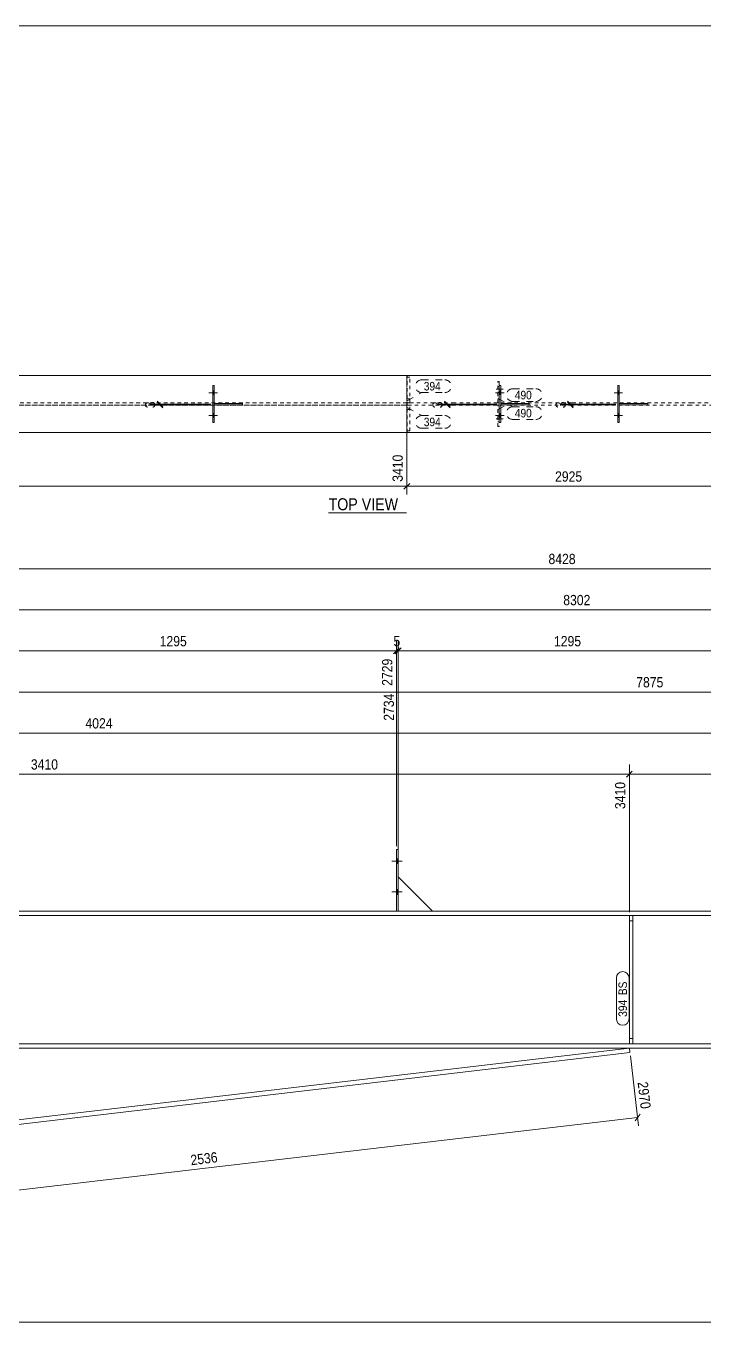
# Model space of a CAD drawing. Header units: millimetres. Extents: x 2 to 825, y 1 to 579.
# Drawn here: x 207.7 to 405.9, y 200.5 to 579 of the extents above; entities that cross this region are included whole.
import ezdxf

# ---------------------------------------------------------------- set-up
doc = ezdxf.new("R2010")
doc.units = ezdxf.units.MM
for name, pattern in [('XKITLINE00', [0]), ('XKITLINE01', [4, 1, -1, 1, -1]), ('XKITLINE02', [4, 2, -2])]:
    doc.linetypes.add(name, pattern=pattern)
for name, color, linetype, lineweight in [('Bolt', 3, 'Continuous', 0), ('Dimensions', 7, 'Continuous', 0), ('DrawingSheet', 5, 'Continuous', 0), ('OtherObjectType', 7, 'Continuous', 0), ('Part', 2, 'Continuous', 0), ('PartMark', 7, 'Continuous', 0)]:
    doc.layers.add(name, color=color, linetype=linetype, lineweight=lineweight)
doc.styles.add('ARIAL', font='ARIAL.TTF')

# ---------------------------------------------------------------- blocks, each defined once
blk = doc.blocks.new('*A9')
at = {"layer": 'Bolt'}
for points in [[(315.97, 335.79), (316.47, 335.79), (316.47, 334.39), (315.97, 334.39)], [(315.97, 335.79), (316.47, 335.79), (316.47, 334.39), (315.97, 334.39)], [(315.97, 326.79), (316.47, 326.79), (316.47, 325.39), (315.97, 325.39)], [(315.97, 326.79), (316.47, 326.79), (316.47, 325.39), (315.97, 325.39)]]:
    blk.add_hatch(color=3, dxfattribs=at).paths.add_polyline_path(points, flags=17)
at = {"layer": 'Bolt', "color": 3, "linetype": 'XKITLINE00', "lineweight": 0}
for p, q in [((317.63, 335.09), (314.63, 335.09)), ((317.63, 335.09), (314.63, 335.09)), ((316.47, 335.79), (315.97, 335.79)), ((316.47, 335.79), (315.97, 335.79)), ((316.47, 334.39), (315.97, 334.39)), ((316.47, 334.39), (315.97, 334.39)), ((317.63, 326.09), (314.63, 326.09)), ((317.63, 326.09), (314.63, 326.09)), ((316.47, 326.79), (315.97, 326.79)), ((316.47, 326.79), (315.97, 326.79)), ((316.47, 325.39), (315.97, 325.39)), ((316.47, 325.39), (315.97, 325.39))]:
    blk.add_line(p, q, dxfattribs=at)
blk = doc.blocks.new('*A21')
at = {"layer": 'Part', "color": 2, "linetype": 'XKITLINE00', "lineweight": 0}
for p, q in [((400.08, 320.49), (43.05, 320.49)), ((400.08, 319.19), (44.39, 319.19)), ((441.98, 320.49), (400.18, 320.49)), ((441.98, 319.19), (400.18, 319.19)), ((82.75, 281.79), (400.08, 281.79)), ((84.08, 280.49), (400.08, 280.49)), ((400.18, 281.79), (441.98, 281.79)), ((400.18, 280.49), (441.98, 280.49))]:
    blk.add_line(p, q, dxfattribs=at)
blk = doc.blocks.new('*A32')
at = {"layer": 'Part', "color": 2, "linetype": 'XKITLINE00', "lineweight": 0}
blk.add_line((326.47, 320.49), (316.47, 330.49), dxfattribs=at)
at = {"layer": 'Part', "color": 7, "linetype": 'XKITLINE01', "lineweight": 0}
for p, q in [((316.47, 330.49), (316.47, 320.49)), ((316.47, 320.49), (326.47, 320.49))]:
    blk.add_line(p, q, dxfattribs=at)
blk = doc.blocks.new('*A33')
at = {"layer": 'Part', "color": 2, "linetype": 'XKITLINE00', "lineweight": 0}
for p, q in [((315.97, 320.49), (315.97, 338.49)), ((315.97, 338.49), (316.47, 338.49)), ((316.47, 338.49), (316.47, 320.49))]:
    blk.add_line(p, q, dxfattribs=at)
at = {"layer": 'Part', "color": 7, "linetype": 'XKITLINE01', "lineweight": 0}
blk.add_line((316.47, 320.49), (315.97, 320.49), dxfattribs=at)
blk = doc.blocks.new('*A48')
at = {"layer": 'Part', "color": 2, "linetype": 'XKITLINE00', "lineweight": 0}
for p, q in [((85.57, 280.49), (85.14, 279.46)), ((384.08, 280.49), (116.31, 249.08)), ((384.08, 280.49), (384.24, 279.2)), ((384.24, 279.2), (117.5, 247.91))]:
    blk.add_line(p, q, dxfattribs=at)
at = {"layer": 'Part', "color": 7, "linetype": 'XKITLINE01', "lineweight": 0}
for p, q in [((85.16, 279.48), (85.57, 280.49)), ((384.08, 280.49), (85.57, 280.49)), ((85.14, 279.46), (85.16, 279.48)), ((117.5, 247.91), (85.14, 279.46)), ((116.31, 249.08), (85.16, 279.48))]:
    blk.add_line(p, q, dxfattribs=at)
blk = doc.blocks.new('*A54')
at = {"layer": 'Part', "color": 7, "linetype": 'XKITLINE01', "lineweight": 0}
for p, q in [((384.08, 319.19), (384.08, 281.79)), ((384.08, 319.19), (385.08, 319.19)), ((385.08, 319.19), (385.08, 281.79)), ((384.08, 317.69), (385.08, 317.69)), ((385.08, 283.29), (384.08, 283.29)), ((385.08, 281.79), (384.08, 281.79))]:
    blk.add_line(p, q, dxfattribs=at)
blk = doc.blocks.new('*A55')
at = {"layer": 'Part', "color": 2, "linetype": 'XKITLINE00', "lineweight": 0}
for p, q in [((384.08, 281.79), (384.08, 319.19)), ((385.08, 319.19), (385.08, 281.79))]:
    blk.add_line(p, q, dxfattribs=at)
at = {"layer": 'Part', "color": 7, "linetype": 'XKITLINE01', "lineweight": 0}
for p, q in [((384.08, 319.19), (385.08, 319.19)), ((384.08, 317.69), (385.08, 317.69)), ((384.08, 283.29), (385.08, 283.29)), ((384.08, 281.79), (385.08, 281.79))]:
    blk.add_line(p, q, dxfattribs=at)
blk = doc.blocks.new('*A62')
at = {"layer": 'Bolt'}
for points in [[(262.26, 472.48), (262.68, 472.48), (262.68, 471.32), (262.26, 471.32)], [(262.26, 472.48), (262.68, 472.48), (262.68, 471.32), (262.26, 471.32)], [(262.26, 465.82), (262.68, 465.82), (262.68, 464.65), (262.26, 464.65)], [(262.26, 465.82), (262.68, 465.82), (262.68, 464.65), (262.26, 464.65)]]:
    blk.add_hatch(color=3, dxfattribs=at).paths.add_polyline_path(points, flags=17)
at = {"layer": 'Bolt', "color": 3, "linetype": 'XKITLINE00', "lineweight": 0}
for p, q in [((263.65, 471.9), (261.15, 471.9)), ((263.65, 471.9), (261.15, 471.9)), ((262.68, 472.48), (262.26, 472.48)), ((262.68, 472.48), (262.26, 472.48)), ((262.68, 471.32), (262.26, 471.32)), ((262.68, 471.32), (262.26, 471.32)), ((262.68, 465.82), (262.26, 465.82)), ((262.68, 465.82), (262.26, 465.82)), ((263.65, 465.23), (261.15, 465.23)), ((263.65, 465.23), (261.15, 465.23)), ((262.68, 464.65), (262.26, 464.65)), ((262.68, 464.65), (262.26, 464.65))]:
    blk.add_line(p, q, dxfattribs=at)
blk = doc.blocks.new('*A63')
at = {"layer": 'Bolt', "color": 3, "linetype": 'XKITLINE02', "lineweight": 0}
for p, q in [((347.17, 464.23), (344.67, 464.23)), ((346.04, 465.05), (345.63, 465.05)), ((346.04, 463.41), (345.63, 463.41))]:
    blk.add_line(p, q, dxfattribs=at)
blk = doc.blocks.new('*A64')
at = {"layer": 'Bolt', "color": 3, "linetype": 'XKITLINE02', "lineweight": 0}
for p, q in [((346.04, 473.72), (345.63, 473.72)), ((347.17, 472.9), (344.67, 472.9)), ((346.04, 472.08), (345.63, 472.08))]:
    blk.add_line(p, q, dxfattribs=at)
blk = doc.blocks.new('*A65')
at = {"layer": 'Bolt'}
for points in [[(346.04, 472.48), (346.46, 472.48), (346.46, 471.32), (346.04, 471.32)], [(346.04, 472.48), (346.46, 472.48), (346.46, 471.32), (346.04, 471.32)], [(346.04, 465.82), (346.46, 465.82), (346.46, 464.65), (346.04, 464.65)], [(346.04, 465.82), (346.46, 465.82), (346.46, 464.65), (346.04, 464.65)]]:
    blk.add_hatch(color=3, dxfattribs=at).paths.add_polyline_path(points, flags=17)
at = {"layer": 'Bolt', "color": 3, "linetype": 'XKITLINE00', "lineweight": 0}
for p, q in [((347.43, 471.9), (344.93, 471.9)), ((347.43, 471.9), (344.93, 471.9)), ((346.46, 472.48), (346.04, 472.48)), ((346.46, 472.48), (346.04, 472.48)), ((346.46, 471.32), (346.04, 471.32)), ((346.46, 471.32), (346.04, 471.32)), ((346.46, 465.82), (346.04, 465.82)), ((346.46, 465.82), (346.04, 465.82)), ((347.43, 465.23), (344.93, 465.23)), ((347.43, 465.23), (344.93, 465.23)), ((346.46, 464.65), (346.04, 464.65)), ((346.46, 464.65), (346.04, 464.65))]:
    blk.add_line(p, q, dxfattribs=at)
blk = doc.blocks.new('*A66')
at = {"layer": 'Bolt'}
for points in [[(380.71, 472.48), (381.13, 472.48), (381.13, 471.32), (380.71, 471.32)], [(380.71, 472.48), (381.13, 472.48), (381.13, 471.32), (380.71, 471.32)], [(380.71, 465.82), (381.13, 465.82), (381.13, 464.65), (380.71, 464.65)], [(380.71, 465.82), (381.13, 465.82), (381.13, 464.65), (380.71, 464.65)]]:
    blk.add_hatch(color=3, dxfattribs=at).paths.add_polyline_path(points, flags=17)
at = {"layer": 'Bolt', "color": 3, "linetype": 'XKITLINE00', "lineweight": 0}
for p, q in [((382.09, 471.9), (379.59, 471.9)), ((382.09, 471.9), (379.59, 471.9)), ((381.13, 472.48), (380.71, 472.48)), ((381.13, 472.48), (380.71, 472.48)), ((381.13, 471.32), (380.71, 471.32)), ((381.13, 471.32), (380.71, 471.32)), ((381.13, 465.82), (380.71, 465.82)), ((381.13, 465.82), (380.71, 465.82)), ((382.09, 465.23), (379.59, 465.23)), ((382.09, 465.23), (379.59, 465.23)), ((381.13, 464.65), (380.71, 464.65)), ((381.13, 464.65), (380.71, 464.65))]:
    blk.add_line(p, q, dxfattribs=at)
blk = doc.blocks.new('*A74')
at = {"layer": 'Part', "color": 2, "linetype": 'XKITLINE00', "lineweight": 0}
for p, q in [((332.36, 476.9), (34.83, 476.9)), ((367.29, 476.9), (332.46, 476.9)), ((401.96, 476.9), (367.39, 476.9)), ((578.45, 476.9), (402.06, 476.9)), ((332.36, 460.23), (34.83, 460.23)), ((367.29, 460.23), (332.46, 460.23)), ((401.96, 460.23), (367.39, 460.23)), ((578.45, 460.23), (402.06, 460.23))]:
    blk.add_line(p, q, dxfattribs=at)
at = {"layer": 'Part', "color": 7, "linetype": 'XKITLINE01', "lineweight": 0}
for p, q in [((35.94, 468.9), (332.36, 468.9)), ((332.36, 468.23), (35.94, 468.23)), ((332.46, 468.9), (367.29, 468.9)), ((367.29, 468.23), (332.46, 468.23)), ((367.39, 468.9), (401.96, 468.9)), ((401.96, 468.23), (367.39, 468.23)), ((402.06, 468.9), (578.45, 468.9)), ((578.45, 468.23), (402.06, 468.23))]:
    blk.add_line(p, q, dxfattribs=at)
blk = doc.blocks.new('*A85')
at = {"layer": 'Part', "color": 2, "linetype": 'XKITLINE00', "lineweight": 0}
for p, q in [((262.68, 468.78), (271.01, 468.78)), ((271.01, 468.36), (262.68, 468.36)), ((271.01, 468.36), (271.01, 468.78))]:
    blk.add_line(p, q, dxfattribs=at)
at = {"layer": 'Part', "color": 7, "linetype": 'XKITLINE01', "lineweight": 0}
blk.add_line((262.68, 468.36), (262.68, 468.78), dxfattribs=at)
blk.add_line((262.68, 468.36), (262.68, 468.78), dxfattribs=at)
blk = doc.blocks.new('*A86')
at = {"layer": 'Part', "color": 2, "linetype": 'XKITLINE00', "lineweight": 0}
for p, q in [((262.26, 473.98), (262.68, 473.98)), ((262.26, 473.98), (262.26, 463.15)), ((262.68, 473.98), (262.68, 463.15)), ((262.26, 463.15), (262.68, 463.15))]:
    blk.add_line(p, q, dxfattribs=at)
blk = doc.blocks.new('*A87')
at = {"layer": 'Part', "color": 7, "linetype": 'XKITLINE01', "lineweight": 0}
for p, q in [((345.63, 461.98), (345.63, 468.23)), ((345.63, 468.23), (346.04, 468.23)), ((345.63, 466.98), (346.04, 466.98)), ((346.04, 468.23), (346.04, 461.98)), ((346.04, 461.98), (345.63, 461.98))]:
    blk.add_line(p, q, dxfattribs=at)
blk = doc.blocks.new('*A88')
at = {"layer": 'Part', "color": 7, "linetype": 'XKITLINE01', "lineweight": 0}
for p, q in [((345.63, 468.9), (345.63, 475.15)), ((345.63, 475.15), (346.04, 475.15)), ((346.04, 475.15), (346.04, 468.9)), ((345.63, 470.15), (346.04, 470.15)), ((346.04, 468.9), (345.63, 468.9))]:
    blk.add_line(p, q, dxfattribs=at)
blk = doc.blocks.new('*A89')
at = {"layer": 'Part', "color": 2, "linetype": 'XKITLINE00', "lineweight": 0}
for p, q in [((346.46, 468.78), (354.79, 468.78)), ((354.79, 468.36), (346.46, 468.36)), ((354.79, 468.36), (354.79, 468.78))]:
    blk.add_line(p, q, dxfattribs=at)
at = {"layer": 'Part', "color": 7, "linetype": 'XKITLINE01', "lineweight": 0}
blk.add_line((346.46, 468.36), (346.46, 468.78), dxfattribs=at)
blk.add_line((346.46, 468.36), (346.46, 468.78), dxfattribs=at)
blk = doc.blocks.new('*A90')
at = {"layer": 'Part', "color": 2, "linetype": 'XKITLINE00', "lineweight": 0}
for p, q in [((346.04, 473.98), (346.46, 473.98)), ((346.04, 473.98), (346.04, 463.15)), ((346.46, 473.98), (346.46, 463.15)), ((346.04, 463.15), (346.46, 463.15))]:
    blk.add_line(p, q, dxfattribs=at)
blk = doc.blocks.new('*A91')
at = {"layer": 'Part', "color": 2, "linetype": 'XKITLINE00', "lineweight": 0}
for p, q in [((381.13, 468.78), (389.46, 468.78)), ((389.46, 468.36), (381.13, 468.36)), ((389.46, 468.36), (389.46, 468.78))]:
    blk.add_line(p, q, dxfattribs=at)
at = {"layer": 'Part', "color": 7, "linetype": 'XKITLINE01', "lineweight": 0}
blk.add_line((381.13, 468.36), (381.13, 468.78), dxfattribs=at)
blk.add_line((381.13, 468.36), (381.13, 468.78), dxfattribs=at)
blk = doc.blocks.new('*A92')
at = {"layer": 'Part', "color": 2, "linetype": 'XKITLINE00', "lineweight": 0}
for p, q in [((380.71, 463.15), (380.71, 473.98)), ((380.71, 473.98), (381.13, 473.98)), ((381.13, 473.98), (381.13, 463.15)), ((381.13, 463.15), (380.71, 463.15))]:
    blk.add_line(p, q, dxfattribs=at)
blk = doc.blocks.new('*A101')
at = {"layer": 'Part', "color": 7, "linetype": 'XKITLINE01', "lineweight": 0}
for p, q in [((319.15, 476.9), (95.88, 476.9)), ((95.88, 468.9), (95.88, 476.9)), ((96.88, 460.23), (96.88, 476.9)), ((319.03, 460.23), (319.03, 476.9)), ((319.15, 460.23), (319.15, 476.9)), ((69.92, 468.9), (69.91, 468.23)), ((319.03, 468.23), (69.91, 468.23)), ((319.03, 468.9), (69.92, 468.9)), ((70.27, 468.23), (70.27, 468.9)), ((95.88, 460.23), (95.88, 468.23)), ((95.88, 460.23), (319.15, 460.23))]:
    blk.add_line(p, q, dxfattribs=at)
blk = doc.blocks.new('*A107')
at = {"layer": 'Part', "color": 7, "linetype": 'XKITLINE01', "lineweight": 0}
for p, q in [((319.03, 476.4), (319.03, 468.9)), ((319.86, 476.4), (319.03, 476.4)), ((319.86, 468.9), (319.86, 476.4)), ((319.86, 470.15), (319.03, 470.15)), ((319.03, 468.9), (319.86, 468.9))]:
    blk.add_line(p, q, dxfattribs=at)
blk = doc.blocks.new('*A108')
at = {"layer": 'Part', "color": 7, "linetype": 'XKITLINE01', "lineweight": 0}
for p, q in [((319.03, 468.23), (319.03, 460.73)), ((319.86, 468.23), (319.03, 468.23)), ((319.86, 466.98), (319.03, 466.98)), ((319.86, 460.73), (319.86, 468.23)), ((319.03, 460.73), (319.86, 460.73))]:
    blk.add_line(p, q, dxfattribs=at)
blk = doc.blocks.new('*A155')
at = {"layer": 'DrawingSheet', "color": 5, "linetype": 'XKITLINE00', "lineweight": 0}
blk.add_line((825, 579), (5, 579), dxfattribs=at)
blk = doc.blocks.new('*A167')
at = {"layer": 'Dimensions', "color": 7, "linetype": 'XKITLINE00', "lineweight": 0}
blk.add_line((32.42, 420.49), (697.33, 420.49), dxfattribs=at)
at = {"layer": 'Dimensions', "color": 3, "style": 'ARIAL', "width": 0.85}
blk.add_text('8428', height=3, dxfattribs=at).set_placement((360.42, 421.84))
blk = doc.blocks.new('*A173')
at = {"layer": 'Dimensions', "color": 7, "linetype": 'XKITLINE00', "lineweight": 0}
blk.add_line((43.05, 408.49), (695.33, 408.49), dxfattribs=at)
at = {"layer": 'Dimensions', "color": 3, "style": 'ARIAL', "width": 0.85}
blk.add_text('8302', height=3, dxfattribs=at).set_placement((364.74, 409.84))
blk = doc.blocks.new('*A176')
at = {"layer": 'Dimensions', "color": 7, "linetype": 'XKITLINE00', "lineweight": 0}
blk.add_line((85.7, 384.49), (695.33, 384.49), dxfattribs=at)
at = {"layer": 'Dimensions', "color": 3, "style": 'ARIAL', "width": 0.85}
blk.add_text('7875', height=3, dxfattribs=at).set_placement((386.07, 385.84))
blk = doc.blocks.new('*A177')
at = {"layer": 'Dimensions', "color": 7, "linetype": 'XKITLINE00', "lineweight": 0}
for p, q in [((43.05, 321.49), (43.05, 375.34)), ((415.98, 290.29), (415.98, 375.34)), ((43.9, 373.34), (42.2, 371.65)), ((43.05, 372.49), (415.98, 372.49)), ((416.83, 373.34), (415.14, 371.65))]:
    blk.add_line(p, q, dxfattribs=at)
at = {"layer": 'Dimensions', "color": 3}
for p in [(43.05, 372.49), (415.98, 372.49)]:
    blk.add_point(p, dxfattribs=at)
at = {"layer": 'Dimensions', "color": 3, "style": 'ARIAL', "width": 0.85}
blk.add_text('4024', height=3, dxfattribs=at).set_placement((225.07, 373.84))
blk.add_text('4024', height=3, rotation=90.0002, dxfattribs=at).set_placement((414.78, 362.29))
blk = doc.blocks.new('*A181')
at = {"layer": 'Dimensions', "color": 7, "linetype": 'XKITLINE00', "lineweight": 0}
blk.add_line((185.47, 200.49), (657.59, 200.49), dxfattribs=at)
blk = doc.blocks.new('*A183')
at = {"layer": 'Dimensions', "color": 7, "linetype": 'XKITLINE00', "lineweight": 0}
for p, q in [((43.9, 361.34), (42.2, 359.65)), ((43.05, 321.49), (43.05, 363.34)), ((43.05, 360.49), (384.08, 360.49)), ((384.93, 361.34), (383.24, 359.65)), ((384.08, 320.19), (384.08, 363.34))]:
    blk.add_line(p, q, dxfattribs=at)
at = {"layer": 'Dimensions', "color": 3}
for p in [(43.05, 360.49), (384.08, 360.49)]:
    blk.add_point(p, dxfattribs=at)
at = {"layer": 'Dimensions', "color": 3, "style": 'ARIAL', "width": 0.85}
blk.add_text('3410', height=3, dxfattribs=at).set_placement((209.12, 361.84))
blk.add_text('3410', height=3, rotation=90.0002, dxfattribs=at).set_placement((382.88, 350.29))
blk = doc.blocks.new('*A184')
at = {"layer": 'Dimensions', "color": 7, "linetype": 'XKITLINE00', "lineweight": 0}
for p, q in [((384.93, 361.34), (383.24, 359.65)), ((384.08, 320.19), (384.08, 363.34)), ((384.08, 360.49), (498.66, 360.49)), ((499.51, 361.34), (497.82, 359.65)), ((498.66, 320.19), (498.66, 363.34))]:
    blk.add_line(p, q, dxfattribs=at)
at = {"layer": 'Dimensions', "color": 3}
for p in [(384.08, 360.49), (498.66, 360.49)]:
    blk.add_point(p, dxfattribs=at)
at = {"layer": 'Dimensions', "color": 3, "style": 'ARIAL', "width": 0.85}
blk.add_text('2925', height=3, dxfattribs=at).set_placement((436.92, 361.84))
blk.add_text('6335', height=3, rotation=90.0002, dxfattribs=at).set_placement((497.46, 350.29))
blk = doc.blocks.new('*A187')
at = {"layer": 'Dimensions', "color": 7, "linetype": 'XKITLINE00', "lineweight": 0}
for p, q in [((384.35, 278.21), (386.74, 257.85)), ((387.2, 261.17), (385.72, 259.29)), ((134.63, 230.69), (386.46, 260.23)), ((132.52, 248.67), (134.91, 228.3)), ((135.37, 231.63), (133.88, 229.75))]:
    blk.add_line(p, q, dxfattribs=at)
at = {"layer": 'Dimensions', "color": 3}
for p in [(386.46, 260.23), (134.63, 230.69)]:
    blk.add_point(p, dxfattribs=at)
at = {"layer": 'Dimensions', "color": 3, "style": 'ARIAL', "width": 0.85}
for s, rotation, p in [('2970', -83.3081, (386.46, 270.5)), ('2536', 6.6921, (255.97, 246.28))]:
    blk.add_text(s, height=3, rotation=rotation, dxfattribs=at).set_placement(p)
blk = doc.blocks.new('*A214')
at = {"layer": 'PartMark', "color": 7, "linetype": 'XKITLINE00', "lineweight": 0}
for p, q in [((380.28, 289.04), (380.28, 301.01)), ((383.98, 289.04), (383.98, 301.01))]:
    blk.add_line(p, q, dxfattribs=at)
for centre, start, end in [((382.13, 301.01), 360, 180), ((382.13, 289.04), 180, 360)]:
    blk.add_arc(centre, 1.85, start, end, dxfattribs=at)
at = {"layer": 'PartMark', "color": 3, "style": 'ARIAL', "width": 0.85}
for s, p in [('BS', (383.38, 295.96)), ('394', (383.38, 289.64))]:
    blk.add_text(s, height=2.5, rotation=90.0002, dxfattribs=at).set_placement(p)
blk = doc.blocks.new('*A227')
at = {"layer": 'Dimensions', "color": 7, "linetype": 'XKITLINE00', "lineweight": 0}
for p, q in [((186.47, 331.49), (186.47, 399.34)), ((315.97, 339.49), (315.97, 399.34)), ((187.32, 397.34), (185.62, 395.65)), ((186.47, 396.49), (315.97, 396.49)), ((316.82, 397.34), (315.12, 395.65))]:
    blk.add_line(p, q, dxfattribs=at)
at = {"layer": 'Dimensions', "color": 3}
for p in [(186.47, 396.49), (315.97, 396.49)]:
    blk.add_point(p, dxfattribs=at)
at = {"layer": 'Dimensions', "color": 3, "style": 'ARIAL', "width": 0.85}
blk.add_text('1295', height=3, dxfattribs=at).set_placement((246.77, 397.84))
blk.add_text('2729', height=3, rotation=90.0002, dxfattribs=at).set_placement((314.77, 386.29))
blk = doc.blocks.new('*A228')
at = {"layer": 'Dimensions', "color": 7, "linetype": 'XKITLINE00', "lineweight": 0}
for p, q in [((315.97, 339.49), (315.97, 399.34)), ((316.47, 331.49), (316.47, 399.34)), ((316.82, 397.34), (315.12, 395.65)), ((317.32, 397.34), (315.62, 395.65)), ((315.97, 396.49), (316.47, 396.49))]:
    blk.add_line(p, q, dxfattribs=at)
at = {"layer": 'Dimensions', "color": 3}
for p in [(315.97, 396.49), (316.47, 396.49)]:
    blk.add_point(p, dxfattribs=at)
at = {"layer": 'Dimensions', "color": 3, "style": 'ARIAL', "width": 0.85}
blk.add_text('5', height=3, dxfattribs=at).set_placement((315.11, 397.84))
blk.add_text('2734', height=3, rotation=90.0002, dxfattribs=at).set_placement((315.27, 376.09))
blk = doc.blocks.new('*A229')
at = {"layer": 'Dimensions', "color": 7, "linetype": 'XKITLINE00', "lineweight": 0}
for p, q in [((316.47, 331.49), (316.47, 399.34)), ((416.48, 339.49), (416.48, 399.34)), ((317.32, 397.34), (315.62, 395.65)), ((316.47, 396.49), (416.48, 396.49)), ((417.33, 397.34), (415.64, 395.65))]:
    blk.add_line(p, q, dxfattribs=at)
at = {"layer": 'Dimensions', "color": 3}
for p in [(316.47, 396.49), (416.48, 396.49)]:
    blk.add_point(p, dxfattribs=at)
at = {"layer": 'Dimensions', "color": 3, "style": 'ARIAL', "width": 0.85}
blk.add_text('1295', height=3, dxfattribs=at).set_placement((362.03, 397.84))
blk.add_text('4029', height=3, rotation=90.0002, dxfattribs=at).set_placement((415.28, 386.29))
blk = doc.blocks.new('*A239')
at = {"layer": 'Dimensions', "color": 7, "linetype": 'XKITLINE00', "lineweight": 0}
for p, q in [((319.03, 467.9), (319.03, 442.17)), ((34.83, 459.23), (34.83, 442.17)), ((34.83, 459.23), (34.83, 442.17)), ((35.68, 445.42), (33.99, 443.72)), ((37.33, 445.07), (34.83, 444.57)), ((34.83, 444.57), (319.03, 444.57)), ((37.33, 444.07), (34.83, 444.57)), ((42.06, 444.57), (34.83, 444.57)), ((319.87, 445.42), (318.18, 443.72))]:
    blk.add_line(p, q, dxfattribs=at)
at = {"layer": 'Dimensions', "color": 3}
for p in [(34.83, 444.57), (319.03, 444.57)]:
    blk.add_point(p, dxfattribs=at)
at = {"layer": 'Dimensions', "color": 7}
blk.add_point((34.83, 444.57), dxfattribs=at)
at = {"layer": 'Dimensions', "color": 3, "style": 'ARIAL', "width": 0.85}
blk.add_text('3410', height=3, rotation=90.0002, dxfattribs=at).set_placement((317.83, 445.87))
for s, p in [('RD', (36.28, 445.77)), ('3410', (172.48, 445.92))]:
    blk.add_text(s, height=3, dxfattribs=at).set_placement(p)
blk = doc.blocks.new('*A240')
at = {"layer": 'OtherObjectType', "color": 7, "linetype": 'XKITLINE00', "lineweight": 0}
blk.add_line((296.13, 436.82), (318.95, 436.82), dxfattribs=at)
at = {"layer": 'OtherObjectType', "color": 7, "style": 'ARIAL', "width": 0.85}
blk.add_text('TOP VIEW', height=3.5, dxfattribs=at).set_placement((296.13, 437.57))
blk = doc.blocks.new('*A243')
at = {"layer": 'Dimensions', "color": 7, "linetype": 'XKITLINE00', "lineweight": 0}
for p, q in [((245.99, 469.42), (247.68, 467.72)), ((261.68, 468.57), (243.98, 468.57)), ((261.68, 468.36), (243.98, 468.36)), ((245.99, 469.21), (247.68, 467.51)), ((246.83, 468.36), (246.83, 468.57))]:
    blk.add_line(p, q, dxfattribs=at)
at = {"layer": 'Dimensions', "color": 3}
for p in [(246.83, 468.57), (246.83, 468.36)]:
    blk.add_point(p, dxfattribs=at)
at = {"layer": 'Dimensions', "color": 3, "style": 'ARIAL', "width": 0.85}
blk.add_text('3', height=3, rotation=90.0002, dxfattribs=at).set_placement((245.48, 467.35))
blk = doc.blocks.new('*A257')
at = {"layer": 'Dimensions', "color": 7, "linetype": 'XKITLINE00', "lineweight": 0}
for p, q in [((329.99, 469.42), (331.68, 467.72)), ((345.46, 468.57), (327.98, 468.57)), ((345.46, 468.36), (327.98, 468.36)), ((329.99, 469.21), (331.68, 467.51)), ((330.83, 468.36), (330.83, 468.57))]:
    blk.add_line(p, q, dxfattribs=at)
at = {"layer": 'Dimensions', "color": 3}
for p in [(330.83, 468.57), (330.83, 468.36)]:
    blk.add_point(p, dxfattribs=at)
at = {"layer": 'Dimensions', "color": 3, "style": 'ARIAL', "width": 0.85}
blk.add_text('3', height=3, rotation=90.0002, dxfattribs=at).set_placement((329.48, 467.35))
blk = doc.blocks.new('*A258')
at = {"layer": 'Dimensions', "color": 7, "linetype": 'XKITLINE00', "lineweight": 0}
for p, q in [((365.99, 469.42), (367.68, 467.72)), ((380.13, 468.57), (363.98, 468.57)), ((380.13, 468.36), (363.98, 468.36)), ((365.99, 469.21), (367.68, 467.51)), ((366.83, 468.36), (366.83, 468.57))]:
    blk.add_line(p, q, dxfattribs=at)
at = {"layer": 'Dimensions', "color": 3}
for p in [(366.83, 468.57), (366.83, 468.36)]:
    blk.add_point(p, dxfattribs=at)
at = {"layer": 'Dimensions', "color": 3, "style": 'ARIAL', "width": 0.85}
blk.add_text('3', height=3, rotation=90.0002, dxfattribs=at).set_placement((365.48, 467.35))
blk = doc.blocks.new('*A260')
at = {"layer": 'Dimensions', "color": 7, "linetype": 'XKITLINE00', "lineweight": 0}
for p, q in [((319.03, 467.9), (319.03, 442.17)), ((414.56, 467.9), (414.56, 442.17)), ((319.87, 445.42), (318.18, 443.72)), ((319.03, 444.57), (414.56, 444.57)), ((415.41, 445.42), (413.71, 443.72))]:
    blk.add_line(p, q, dxfattribs=at)
at = {"layer": 'Dimensions', "color": 3}
for p in [(319.03, 444.57), (414.56, 444.57)]:
    blk.add_point(p, dxfattribs=at)
at = {"layer": 'Dimensions', "color": 3, "style": 'ARIAL', "width": 0.85}
blk.add_text('6335', height=3, rotation=90.0002, dxfattribs=at).set_placement((413.36, 445.87))
blk.add_text('2925', height=3, dxfattribs=at).set_placement((362.34, 445.92))
blk = doc.blocks.new('*A262')
at = {"layer": 'PartMark', "color": 7, "linetype": 'XKITLINE02', "lineweight": 0}
for p, q in [((319.13, 467.59), (323.37, 465.2)), ((323.37, 465.2), (330.13, 465.2)), ((323.37, 461.5), (330.13, 461.5))]:
    blk.add_line(p, q, dxfattribs=at)
for centre, start, end in [((323.37, 463.35), 90, 270), ((330.13, 463.35), 270, 90)]:
    blk.add_arc(centre, 1.85, start, end, dxfattribs=at)
at = {"layer": 'PartMark', "color": 3, "style": 'ARIAL', "width": 0.85}
blk.add_text('394', height=2.5, dxfattribs=at).set_placement((323.97, 462.1))
blk = doc.blocks.new('*A263')
at = {"layer": 'PartMark', "color": 7, "linetype": 'XKITLINE02', "lineweight": 0}
for p, q in [((323.37, 475.64), (330.13, 475.64)), ((319.13, 469.55), (323.37, 471.94)), ((323.37, 471.94), (330.13, 471.94))]:
    blk.add_line(p, q, dxfattribs=at)
for centre, start, end in [((323.37, 473.79), 90, 270), ((330.13, 473.79), 270, 90)]:
    blk.add_arc(centre, 1.85, start, end, dxfattribs=at)
at = {"layer": 'PartMark', "color": 3, "style": 'ARIAL', "width": 0.85}
blk.add_text('394', height=2.5, dxfattribs=at).set_placement((323.97, 472.54))
blk = doc.blocks.new('*A271')
at = {"layer": 'PartMark', "color": 7, "linetype": 'XKITLINE02', "lineweight": 0}
for p, q in [((345.73, 470.17), (349.98, 467.78)), ((349.98, 467.78), (356.74, 467.78)), ((349.98, 464.08), (356.74, 464.08))]:
    blk.add_line(p, q, dxfattribs=at)
for centre, start, end in [((349.98, 465.93), 90, 270), ((356.74, 465.93), 270, 90)]:
    blk.add_arc(centre, 1.85, start, end, dxfattribs=at)
at = {"layer": 'PartMark', "color": 3, "style": 'ARIAL', "width": 0.85}
blk.add_text('490', height=2.5, dxfattribs=at).set_placement((350.58, 464.68))
blk = doc.blocks.new('*A272')
at = {"layer": 'PartMark', "color": 7, "linetype": 'XKITLINE02', "lineweight": 0}
for p, q in [((345.73, 466.96), (349.98, 469.35)), ((349.98, 473.05), (356.74, 473.05)), ((349.98, 469.35), (356.74, 469.35))]:
    blk.add_line(p, q, dxfattribs=at)
for centre, start, end in [((349.98, 471.2), 90, 270), ((356.74, 471.2), 270, 90)]:
    blk.add_arc(centre, 1.85, start, end, dxfattribs=at)
at = {"layer": 'PartMark', "color": 3, "style": 'ARIAL', "width": 0.85}
blk.add_text('490', height=2.5, dxfattribs=at).set_placement((350.58, 469.95))

msp = doc.modelspace()

# ---------------------------------------------------------------- block references
at = {"lineweight": 0}
for name in ['*A155', '*A101', '*A86', '*A107', '*A263', '*A64', '*A88', '*A90', '*A92', '*A243', '*A62', '*A257', '*A65', '*A272', '*A271', '*A258', '*A66', '*A239', '*A85', '*A260', '*A108', '*A262', '*A87', '*A89', '*A91', '*A63', '*A240', '*A167', '*A173', '*A227', '*A228', '*A229', '*A176', '*A177', '*A183', '*A184', '*A33', '*A9', '*A32', '*A54', '*A55', '*A214', '*A48', '*A187', '*A181']:
    msp.add_blockref(name, (0, 0), dxfattribs=at)
at = {"layer": 'Part', "lineweight": 0}
for name in ['*A74', '*A21']:
    msp.add_blockref(name, (0, 0), dxfattribs=at)

doc.saveas('drawing.dxf')
